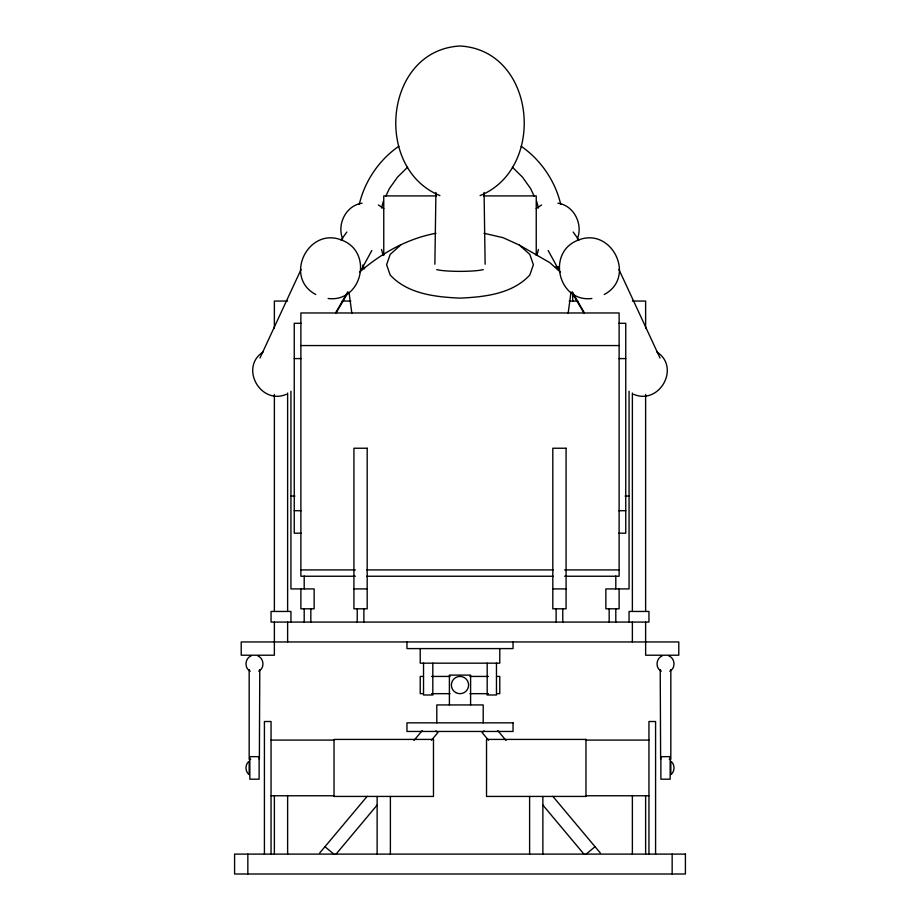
<?xml version="1.0" encoding="UTF-8"?>
<svg xmlns="http://www.w3.org/2000/svg" width="920" height="920" viewBox="0 0 920 920"><rect width="100%" height="100%" fill="white"/><g stroke="black" fill="none" stroke-linecap="round" stroke-linejoin="round"><path stroke-width="1.38" d="M434.872 264.212L435.919 192.452M568.157 313.214L570.986 292.33M577.323 238.889C583.314 224.296 573.942 205.275 557.888 203.239M359.294 204.309C364.734 181.056 379.19 159.85 398.808 146.28M381.535 208.035L383.375 201.273M536.992 254.863L538.464 249.446M259.98 358.018L301.082 269.433M385.779 196.202L389.378 188.588L397.532 177.123L407.583 167.221M360.997 270.33L371.841 250.493M335.57 312.949L347.817 291.824M335.834 313.375L348.116 292.479M248.377 761.829C245.168 765.164 245.168 770.684 248.377 774.019M671.623 774.019C674.831 770.684 674.831 765.164 671.623 761.829M341.055 240.039L346.828 232.047M319.677 853.012L367.172 796.317M413.966 740.462L422.222 730.606M336.053 854.116L377.338 804.827M431.468 740.22L437.897 732.55L435.861 730.848M359.709 272.032C381.202 253.276 407.663 238.475 435.953 233.277M400.625 245.088L390.195 254.403L386.607 264.718L390.195 275.045C407.813 294.043 435.528 296.999 460 298.126C484.472 296.999 512.187 294.043 529.805 275.045L533.393 264.718L529.805 254.403L519.374 245.088L503.136 237.705L484.046 233.277M484.138 730.848L482.103 732.55L488.531 740.22M585.879 854.358L595.033 846.687M263.108 351.992C239.223 367.298 260.544 405.501 286.43 394.277M536.222 208.552L541.592 204.964M604.256 294.492C636.973 277.207 611.455 225.871 577.61 240.35C546.319 252.781 558.337 302.691 591.87 298.505M251.171 655.868C244.858 658.306 244.087 668.138 250.24 671.174M258.704 671.174C264.868 668.138 264.097 658.306 257.772 655.868M662.227 655.868C655.903 658.306 655.132 668.138 661.296 671.174M669.76 671.174C675.912 668.138 675.142 658.306 668.828 655.868M480.079 195.58C546.94 168.44 535.946 50.175 460 46C384.054 50.175 373.06 168.44 439.921 195.58M362.112 203.239C346.058 205.275 336.685 224.296 342.677 238.889M436.482 195.914L383.755 195.914L383.755 255.461M483.517 195.914L536.245 195.914L536.245 255.461M555.657 266.904L558.497 266.904M287.627 301.058L274.367 301.058L274.367 328.359M342.205 301.058L350.83 301.058M569.169 301.058L577.794 301.058M632.373 301.058L645.633 301.058L645.633 328.359M301.162 323.311L294.25 323.311L294.25 533.197L301.162 533.197M618.838 323.311L625.749 323.311L625.749 533.197L618.838 533.197M300.886 345.563L619.114 345.563M294.25 358.604L301.162 358.604M618.838 358.604L625.749 358.604M290.938 496.064L294.917 496.064M625.082 496.064L629.061 496.064M294.25 510.715L301.162 510.715M618.838 510.715L625.749 510.715M300.886 569.917L355.361 569.917M366.827 569.917L553.173 569.917M564.639 569.917L619.114 569.917M355.361 576.242L300.886 576.242L300.886 312.972L619.114 312.972L619.114 576.242L564.639 576.242M366.827 576.242L553.173 576.242M353.924 588.915L367.183 588.915M552.816 588.915L566.076 588.915M423.062 676.43L420.221 676.43L420.221 693.668L423.062 693.668M431.584 676.43L450.053 676.43M469.947 676.43L488.416 676.43M496.938 676.43L499.778 676.43L499.778 693.668L496.938 693.668M431.584 693.668L450.053 693.668M469.947 693.668L488.416 693.668M271.055 740.082L334.029 740.082M585.971 740.082L648.945 740.082M250.723 759.299L249.17 759.299L249.17 669.53M259.371 759.299L259.773 669.53M660.629 759.299L660.226 669.53M669.277 759.299L670.829 759.299L670.829 669.53M271.055 795.765L334.029 795.765M585.971 795.765L648.945 795.765M328.129 298.505C361.663 302.691 373.681 252.781 342.389 240.35C308.545 225.871 283.026 277.207 315.744 294.492M633.569 394.277C659.456 405.501 680.777 367.298 656.891 351.992M519.374 245.088L549.792 262.637L560.291 272.032M378.407 204.964L383.778 208.552M521.191 146.28C540.81 159.85 555.266 181.056 560.705 204.309M324.967 846.687L334.121 854.358M512.417 167.221L522.468 177.123L530.621 188.588L534.221 196.202M497.777 730.606L506.034 740.462M552.828 796.317L600.323 853.012M542.662 804.827L583.947 854.116M573.172 232.047L578.944 240.039M571.884 292.479L584.165 313.375M572.183 291.824L584.43 312.949M548.159 250.493L559.003 270.33M362.779 265.052L364.55 268.789M618.918 269.433L660.019 358.018M536.624 201.273L538.464 208.035M381.535 249.446L383.007 254.863M349.013 292.33L351.842 313.214M484.081 192.452L485.127 264.212M672.152 854.105L672.152 874M670.829 761.288L670.829 774.548M655.581 854.105L655.581 721.51L648.945 721.51L648.945 854.105M645.633 394.461L645.633 611.455M645.633 622.069L645.633 655.212L678.787 655.212L678.787 641.953L241.212 641.953L241.212 655.212L274.367 655.212L274.367 622.069M645.633 795.478L645.633 854.105M632.373 393.024L632.373 611.455M632.373 622.069L632.373 641.953M632.373 795.478L632.373 854.105M629.061 391.241L629.061 588.915L605.855 588.915L605.855 608.81L619.114 608.81L619.114 588.915M629.061 622.069L629.061 611.455L648.945 611.455L648.945 622.069L271.055 622.069L271.055 611.455L290.938 611.455L290.938 622.069M615.802 576.023L615.802 588.915M615.802 608.81L615.802 622.069M609.167 608.81L609.167 622.069M572.712 292.744L572.712 301.358M562.764 608.81L562.764 622.069M556.128 608.81L556.128 622.069M542.869 796.432L542.869 854.105M529.609 796.432L529.609 854.105M513.038 641.953L513.038 648.588L406.962 648.588L406.962 641.953M499.778 648.588L499.778 663.17L420.221 663.17L420.221 648.588M496.466 663.17L496.466 694.991L487.186 694.991L487.186 663.17M483.207 722.844L483.207 704.938L436.793 704.938L436.793 722.844M470.603 704.938L470.603 675.107L449.397 675.107L449.397 704.938M432.814 663.17L432.814 694.991L423.534 694.991L423.534 663.17M390.39 796.432L390.39 854.105M377.131 796.432L377.131 854.105M363.872 608.81L363.872 622.069M357.236 608.81L357.236 622.069M310.834 608.81L310.834 622.069M304.198 576.023L304.198 588.915M304.198 608.81L304.198 622.069M300.886 588.915L300.886 608.81L314.145 608.81L314.145 588.915L290.938 588.915L290.938 391.241M287.627 393.024L287.627 611.455M287.627 622.069L287.627 641.953M287.627 795.478L287.627 854.105M274.367 394.461L274.367 611.455M274.367 795.478L274.367 854.105M271.055 854.105L271.055 721.51L264.419 721.51L264.419 854.105M249.17 761.288L249.17 774.548M247.848 854.105L247.848 874M483.276 269.617A25.196 2.841 0 0 1 460 271.365A25.196 2.841 0 0 1 436.724 269.617M367.183 448.235L353.924 448.235L353.924 608.81L367.183 608.81L367.183 448.235M566.076 448.235L552.816 448.235L552.816 608.81L566.076 608.81L566.076 448.235M513.038 722.844L406.962 722.844L406.962 731.457L513.038 731.457L513.038 722.844M433.481 739.415L334.029 739.415L334.029 796.432L433.481 796.432L433.481 739.415M585.971 739.415L486.519 739.415L486.519 796.432L585.971 796.432L585.971 739.415M259.118 756.654L249.837 756.654L249.837 779.194L259.118 779.194L259.118 756.654M670.162 756.654L660.882 756.654L660.882 779.194L670.162 779.194L670.162 756.654M685.411 854.105L234.588 854.105L234.588 874L685.411 874L685.411 854.105M455.687 692.519A8.614 8.614 0 0 0 468.613 685.055A8.614 8.614 0 0 0 455.687 677.58A8.614 8.614 0 0 0 455.687 692.519"/></g></svg>
